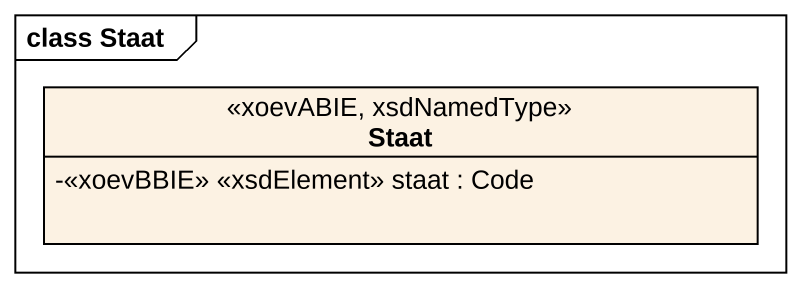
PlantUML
@startuml
mainframe class Staat
hide circle
hide empty members
skinparam classAttributeIconSize 0
class Staat <<xoevABIE, xsdNamedType>> {
  -<<xoevBBIE>> <<xsdElement>> staat : Code
}
@enduml
